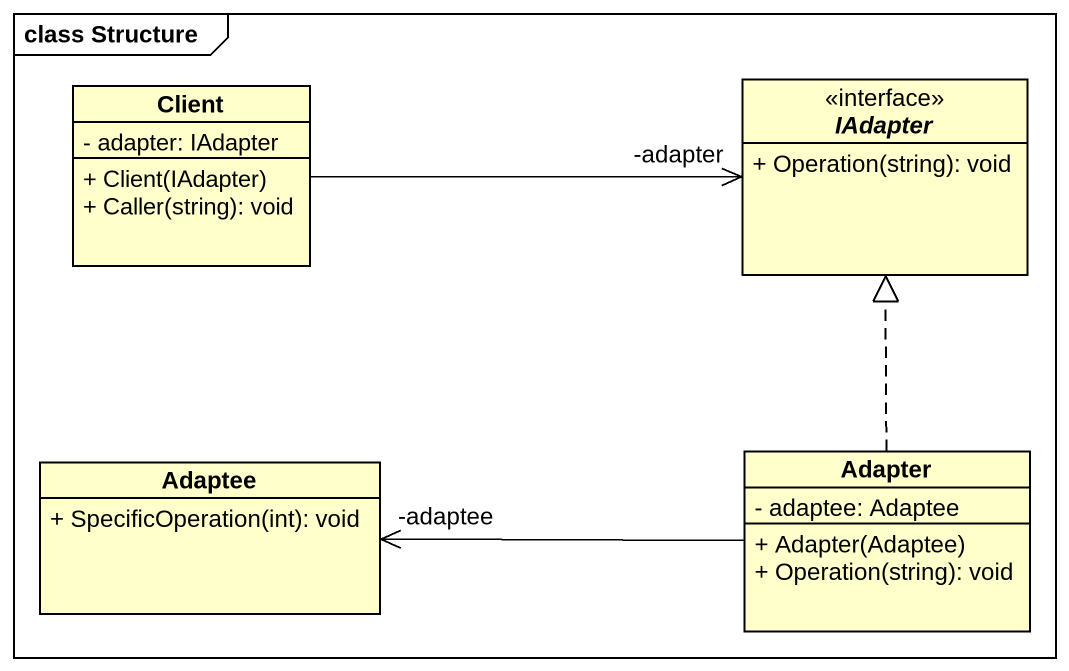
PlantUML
@startuml
mainframe class Structure
hide circle
hide empty members
skinparam classAttributeIconSize 0
class Client {
  - adapter: IAdapter
  + Client(IAdapter)
  + Caller(string): void
}
interface IAdapter {
  + Operation(string): void
}
class Adaptee {
  + SpecificOperation(int): void
}
class Adapter {
  - adaptee: Adaptee
  + Adapter(Adaptee)
  + Operation(string): void
}
Client -right-> "-adapter" IAdapter
Adapter .up.|> IAdapter
Adapter -left-> "-adaptee" Adaptee
@enduml
